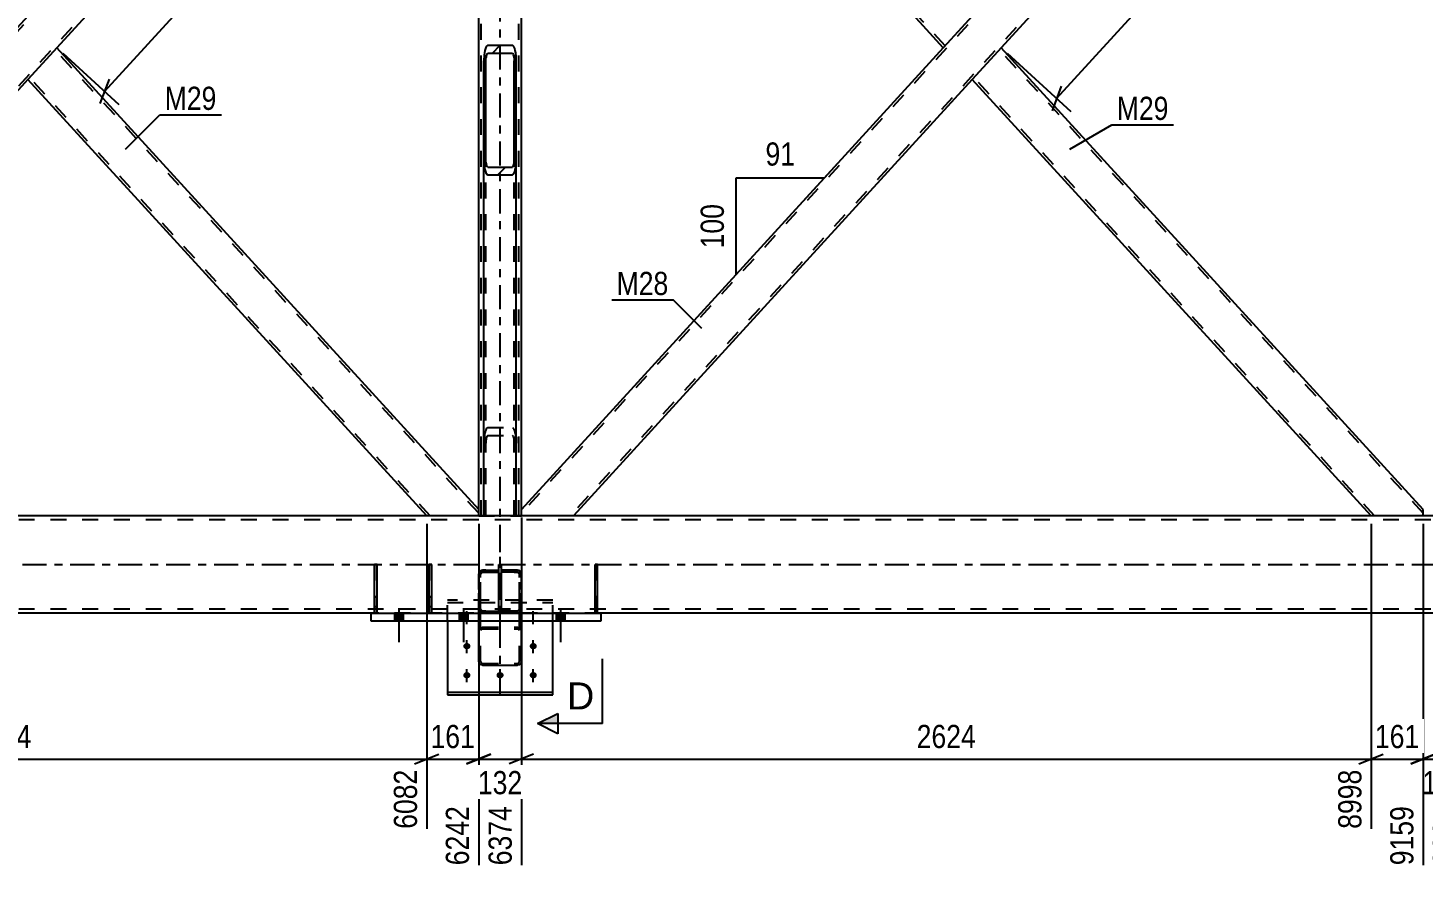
# Model space of a CAD drawing. Header units: millimetres. Extents: x -74 to 767, y -422 to 172.
# Drawn here: x 154 to 326.4, y -165.3 to -61.3 of the extents above; entities that cross this region are included whole.
import ezdxf

# ---------------------------------------------------------------- set-up
doc = ezdxf.new("R2010")
doc.units = ezdxf.units.MM
doc.linetypes.add('DXK_LINE_DOT2', pattern=[3.9198, 1.9599, -1.9599])
doc.linetypes.add('DXK_LINE_DOT3', pattern=[5.9187, 2.979, -0.9799, 0.9799, -0.9799])
doc.styles.add('Arial', font='ARIAL.TTF', dxfattribs={"height": 0.2})
doc.styles.add('Arial Narrow', font='ARIALN.TTF', dxfattribs={"height": 0.2})

# ---------------------------------------------------------------- blocks, each defined once
blk = doc.blocks.new('Part-389632863-5650 - 5629')
at = {"color": 7, "linetype": 'DXK_LINE_DOT2'}
for p, q in [((320.37, -6), (214.97, -121.27)), ((326.36, -6.33), (220.96, -121.6)), ((326.36, -6), (319.94, -6)), ((270.67, -59.89), (267.09, -63.8)), ((274.24, -63.8), (270.67, -67.71)), ((221.4, -121.6), (214.97, -121.6))]:
    blk.add_line(p, q, dxfattribs=at)
at = {"color": 2, "linetype": 'Continuous'}
for p, q in [((319.94, -6), (270.67, -59.89)), ((326.36, -6.8), (274.24, -63.8)), ((326.36, -6.8), (326.36, -6)), ((267.09, -63.8), (214.97, -120.8)), ((270.67, -67.71), (221.4, -121.6)), ((214.97, -121.6), (214.97, -120.8))]:
    blk.add_line(p, q, dxfattribs=at)
blk = doc.blocks.new('Part-389632863-5640 - 5629')
at = {"color": 7, "linetype": 'DXK_LINE_DOT2'}
for p, q in [((203.7, -6), (98.31, -121.27)), ((209.69, -6.33), (104.3, -121.6)), ((209.69, -6), (203.27, -6)), ((154, -59.89), (150.42, -63.8)), ((157.58, -63.8), (154, -67.71)), ((104.73, -121.6), (98.31, -121.6))]:
    blk.add_line(p, q, dxfattribs=at)
at = {"color": 2, "linetype": 'Continuous'}
for p, q in [((203.27, -6), (154, -59.89)), ((209.69, -6.8), (157.58, -63.8)), ((209.69, -6.8), (209.69, -6)), ((150.42, -63.8), (98.31, -120.8)), ((154, -67.71), (104.73, -121.6)), ((98.31, -121.6), (98.31, -120.8))]:
    blk.add_line(p, q, dxfattribs=at)
blk = doc.blocks.new('Part-389632863-5655 - 5629')
at = {"color": 2, "linetype": 'Continuous'}
for p, q in [((214.97, -6.8), (214.97, -6)), ((267.09, -63.8), (214.97, -6.8)), ((270.67, -59.89), (221.4, -6)), ((270.67, -59.89), (270.23, -60.36)), ((270.23, -60.36), (267.09, -63.8))]:
    blk.add_line(p, q, dxfattribs=at)
at = {"color": 7, "linetype": 'DXK_LINE_DOT2'}
for p, q in [((221.4, -6), (214.97, -6)), ((267.31, -63.56), (214.97, -6.33)), ((270.45, -60.12), (220.96, -6)), ((270.63, -59.92), (270.23, -60.36)), ((267.31, -63.56), (267.32, -63.54))]:
    blk.add_line(p, q, dxfattribs=at)
blk = doc.blocks.new('Part-389632863-5691 - 5629')
at = {"color": 7, "linetype": 'DXK_LINE_DOT3'}
blk.add_line((212.33, -131.6), (212.33, 4), dxfattribs=at)
at = {"color": 7, "linetype": 'DXK_LINE_DOT2'}
for p, q in [((214.97, -6), (209.69, -6)), ((209.69, -6.8), (209.69, -6)), ((210.01, -121.6), (210.01, -6)), ((214.65, -121.6), (214.65, -6)), ((214.97, -6.8), (214.97, -6)), ((209.69, -121.6), (209.69, -120.8)), ((209.69, -121.6), (214.97, -121.6)), ((214.97, -121.6), (214.97, -120.8))]:
    blk.add_line(p, q, dxfattribs=at)
at = {"color": 2, "linetype": 'Continuous'}
for p, q in [((209.69, -120.8), (209.69, -6.8)), ((214.97, -120.8), (214.97, -6.8))]:
    blk.add_line(p, q, dxfattribs=at)
blk = doc.blocks.new('Part-389632863-5692 - 5629')
at = {"color": 7, "linetype": 'DXK_LINE_DOT3'}
blk.add_line((212.33, -143.82), (212.33, -124.82), dxfattribs=at)
at = {"color": 7, "linetype": 'DXK_LINE_DOT2'}
for p, q in [((209.73, -128.62), (209.69, -128.8)), ((209.69, -134.6), (209.69, -128.8)), ((209.83, -128.46), (209.73, -128.62)), ((209.99, -128.36), (209.83, -128.46)), ((209.93, -128.8), (209.95, -128.71)), ((209.93, -139.6), (209.93, -128.8)), ((209.95, -128.71), (210, -128.63)), ((210.17, -128.32), (209.99, -128.36)), ((210, -128.63), (210.08, -128.58)), ((210.08, -128.58), (210.17, -128.56)), ((210.17, -128.32), (214.49, -128.32)), ((210.17, -128.56), (214.49, -128.56)), ((214.68, -128.36), (214.49, -128.32)), ((214.49, -128.56), (214.58, -128.58)), ((214.58, -128.58), (214.66, -128.63)), ((214.66, -128.63), (214.71, -128.71)), ((214.83, -128.46), (214.68, -128.36)), ((214.71, -128.71), (214.73, -128.8)), ((214.73, -139.6), (214.73, -128.8)), ((214.94, -128.62), (214.83, -128.46)), ((214.97, -128.8), (214.94, -128.62)), ((214.97, -134.6), (214.97, -128.8)), ((209.69, -133.12), (209.73, -133.3)), ((209.73, -133.3), (209.83, -133.46)), ((209.83, -133.46), (209.99, -133.56)), ((209.95, -133.21), (209.93, -133.12)), ((210, -133.29), (209.95, -133.21)), ((209.99, -133.56), (210.17, -133.6)), ((210.08, -133.34), (210, -133.29)), ((210.17, -133.36), (210.08, -133.34)), ((210.17, -133.36), (214.49, -133.36)), ((210.17, -133.6), (214.49, -133.6)), ((214.58, -133.34), (214.49, -133.36)), ((214.49, -133.6), (214.68, -133.56)), ((214.66, -133.29), (214.58, -133.34)), ((214.71, -133.21), (214.66, -133.29)), ((214.68, -133.56), (214.83, -133.46)), ((214.73, -133.12), (214.71, -133.21)), ((214.83, -133.46), (214.94, -133.3)), ((214.94, -133.3), (214.97, -133.12)), ((209.69, -135.77), (209.73, -135.61)), ((209.73, -135.61), (209.83, -135.47)), ((209.83, -135.47), (209.99, -135.38)), ((209.95, -135.69), (209.93, -135.77)), ((210, -135.62), (209.95, -135.69)), ((209.99, -135.38), (210.17, -135.35)), ((210.08, -135.58), (210, -135.62)), ((210.17, -135.56), (210.08, -135.58)), ((210.17, -135.35), (214.49, -135.35)), ((210.17, -135.56), (214.49, -135.56)), ((214.49, -135.35), (214.68, -135.38)), ((214.58, -135.58), (214.49, -135.56)), ((214.66, -135.62), (214.58, -135.58)), ((214.71, -135.69), (214.66, -135.62)), ((214.68, -135.38), (214.83, -135.47)), ((214.73, -135.77), (214.71, -135.69)), ((214.83, -135.47), (214.94, -135.61)), ((214.94, -135.61), (214.97, -135.77)), ((209.93, -139.6), (209.95, -139.68)), ((214.71, -139.68), (214.73, -139.6)), ((209.95, -139.68), (210, -139.75)), ((210, -139.75), (210.08, -139.8)), ((210.08, -139.8), (210.17, -139.81)), ((210.17, -139.81), (214.49, -139.81)), ((214.49, -139.81), (214.58, -139.8)), ((214.58, -139.8), (214.66, -139.75)), ((214.66, -139.75), (214.71, -139.68))]:
    blk.add_line(p, q, dxfattribs=at)
at = {"color": 2, "linetype": 'Continuous'}
for p, q in [((209.69, -139.6), (209.69, -134.6)), ((214.97, -139.6), (214.97, -134.6)), ((209.73, -139.76), (209.69, -139.6)), ((214.97, -139.6), (214.94, -139.76)), ((209.83, -139.9), (209.73, -139.76)), ((209.99, -139.99), (209.83, -139.9)), ((210.17, -140.03), (209.99, -139.99)), ((210.17, -140.03), (214.49, -140.03)), ((214.68, -139.99), (214.49, -140.03)), ((214.83, -139.9), (214.68, -139.99)), ((214.94, -139.76), (214.83, -139.9))]:
    blk.add_line(p, q, dxfattribs=at)
blk = doc.blocks.new('Part-389632863-5757 - 5629')
at = {"color": 7, "linetype": 'DXK_LINE_DOT2'}
for p, q in [((218.83, -132), (205.83, -132)), ((205.83, -134.6), (205.83, -132)), ((205.83, -132.31), (218.83, -132.31)), ((218.83, -134.6), (218.83, -132))]:
    blk.add_line(p, q, dxfattribs=at)
at = {"color": 2, "linetype": 'Continuous'}
for p, q in [((205.83, -134.6), (205.83, -143.69)), ((218.83, -143.69), (218.83, -134.6)), ((205.83, -143.38), (218.83, -143.38)), ((205.83, -143.69), (218.83, -143.69))]:
    blk.add_line(p, q, dxfattribs=at)
blk = doc.blocks.new('Part-389632863-5703 - 5629')
at = {"color": 2, "linetype": 'Continuous'}
for p, q in [((157.58, -63.8), (154, -67.71)), ((209.69, -120.8), (157.58, -63.8)), ((203.27, -121.6), (154, -67.71)), ((209.69, -121.6), (209.69, -120.8))]:
    blk.add_line(p, q, dxfattribs=at)
at = {"color": 7, "linetype": 'DXK_LINE_DOT2'}
for p, q in [((209.69, -121.27), (157.36, -64.04)), ((154.22, -67.48), (154.23, -67.46)), ((203.7, -121.6), (154.22, -67.48)), ((209.69, -121.6), (203.27, -121.6)), ((209.69, -121.6), (209.69, -121.57))]:
    blk.add_line(p, q, dxfattribs=at)
blk = doc.blocks.new('Part-389632863-5708 - 5629')
at = {"color": 2, "linetype": 'Continuous'}
for p, q in [((274.24, -63.8), (270.67, -67.71)), ((326.36, -120.8), (274.24, -63.8)), ((319.94, -121.6), (270.67, -67.71)), ((326.36, -121.6), (326.36, -120.8))]:
    blk.add_line(p, q, dxfattribs=at)
at = {"color": 7, "linetype": 'DXK_LINE_DOT2'}
for p, q in [((326.36, -121.27), (274.03, -64.04)), ((270.88, -67.48), (270.9, -67.46)), ((320.37, -121.6), (270.88, -67.48)), ((326.36, -121.6), (319.94, -121.6)), ((326.36, -121.6), (326.36, -121.57))]:
    blk.add_line(p, q, dxfattribs=at)
blk = doc.blocks.new('Part-389632863-5748 - 5629')
at = {"color": 7, "linetype": 'DXK_LINE_DOT2'}
for p, q in [((209.69, -128.8), (209.73, -128.62)), ((209.73, -128.62), (209.69, -128.8)), ((209.69, -133.12), (209.69, -128.8)), ((209.73, -128.62), (209.83, -128.46)), ((209.83, -128.46), (209.99, -128.36)), ((209.95, -128.71), (209.93, -128.8)), ((209.93, -133.12), (209.93, -128.8)), ((210, -128.63), (209.95, -128.71)), ((209.99, -128.36), (210.17, -128.32)), ((210.17, -128.32), (209.99, -128.36)), ((210.08, -128.58), (210, -128.63)), ((210.17, -128.56), (210.08, -128.58)), ((214.49, -128.32), (210.17, -128.32)), ((214.49, -128.56), (210.17, -128.56)), ((214.49, -128.32), (214.68, -128.36)), ((214.68, -128.36), (214.49, -128.32)), ((214.58, -128.58), (214.49, -128.56)), ((214.66, -128.63), (214.58, -128.58)), ((214.71, -128.71), (214.66, -128.63)), ((214.68, -128.36), (214.83, -128.46)), ((214.73, -128.8), (214.71, -128.71)), ((214.73, -133.12), (214.73, -128.8)), ((214.83, -128.46), (214.94, -128.62)), ((214.94, -128.62), (214.97, -128.8)), ((214.97, -128.8), (214.94, -128.62)), ((214.97, -133.12), (214.97, -128.8)), ((209.73, -133.3), (209.69, -133.12)), ((209.69, -133.12), (209.73, -133.3)), ((209.83, -133.46), (209.73, -133.3)), ((209.99, -133.56), (209.83, -133.46)), ((209.93, -133.12), (209.95, -133.21)), ((209.95, -133.21), (210, -133.29)), ((210.17, -133.6), (209.99, -133.56)), ((209.99, -133.56), (210.17, -133.6)), ((210, -133.29), (210.08, -133.34)), ((210.08, -133.34), (210.17, -133.36)), ((214.49, -133.36), (210.17, -133.36)), ((214.49, -133.6), (210.17, -133.6)), ((214.49, -133.36), (214.58, -133.34)), ((214.68, -133.56), (214.49, -133.6)), ((214.49, -133.6), (214.68, -133.56)), ((214.58, -133.34), (214.66, -133.29)), ((214.66, -133.29), (214.71, -133.21)), ((214.83, -133.46), (214.68, -133.56)), ((214.71, -133.21), (214.73, -133.12)), ((214.94, -133.3), (214.83, -133.46)), ((214.97, -133.12), (214.94, -133.3)), ((214.94, -133.3), (214.97, -133.12))]:
    blk.add_line(p, q, dxfattribs=at)
at = {"color": 7, "linetype": 'DXK_LINE_DOT3'}
blk.add_line((212.33, -130.96), (212.33, -130.96), dxfattribs=at)
at = {"color": 7, "linetype": 'DXK_LINE_DOT2'}
for centre, start, end in [((210.17, -128.8), 112.5, 157.5), ((214.49, -128.8), 22.5, 67.5), ((210.17, -133.12), 202.5, 247.5), ((214.49, -133.12), 292.5, 337.5)]:
    blk.add_arc(centre, 0.48, start, end, dxfattribs=at)
blk = doc.blocks.new('Part-389632863-5751 - 5629')
at = {"color": 2, "linetype": 'Continuous'}
for p, q in [((196.41, -134.6), (196.41, -133.6)), ((196.41, -133.6), (224.78, -133.6)), ((224.78, -133.6), (224.78, -134.6)), ((224.78, -134.6), (196.41, -134.6))]:
    blk.add_line(p, q, dxfattribs=at)
blk = doc.blocks.new('Part-389632863-5780 - 5629')
at = {"color": 7, "linetype": 'DXK_LINE_DOT2'}
for p, q in [((578.17, -122.08), (-40, -122.08)), ((214.33, -121.6), (210.33, -121.6)), ((578.17, -133.12), (-40, -133.12)), ((224.78, -133.6), (196.41, -133.6))]:
    blk.add_line(p, q, dxfattribs=at)
at = {"color": 2, "linetype": 'Continuous'}
for p, q in [((210.33, -121.6), (-35.2, -121.6)), ((443.67, -121.6), (214.33, -121.6)), ((196.41, -133.6), (-35.2, -133.6)), ((578.17, -133.6), (224.78, -133.6))]:
    blk.add_line(p, q, dxfattribs=at)
at = {"color": 7, "linetype": 'DXK_LINE_DOT3'}
blk.add_line((-42, -127.6), (578.17, -127.6), dxfattribs=at)
blk = doc.blocks.new('Part-389632863-5813 - 5629')
at = {"color": 7, "linetype": 'DXK_LINE_DOT2'}
for p, q in [((203.59, -127.6), (203.59, -133.6)), ((203.91, -127.6), (203.59, -127.6)), ((203.91, -133.6), (203.91, -127.6)), ((203.91, -131.6), (203.59, -131.6)), ((203.59, -132.8), (203.91, -132.8)), ((203.59, -133.6), (203.91, -133.6))]:
    blk.add_line(p, q, dxfattribs=at)
blk = doc.blocks.new('Part-389632863-5814 - 5629')
at = {"color": 7, "linetype": 'DXK_LINE_DOT2'}
for p, q in [((224.06, -127.6), (224.06, -133.6)), ((224.38, -127.6), (224.06, -127.6)), ((224.38, -133.6), (224.38, -127.6)), ((224.38, -131.6), (224.06, -131.6)), ((224.06, -132.8), (224.38, -132.8)), ((224.06, -133.6), (224.38, -133.6))]:
    blk.add_line(p, q, dxfattribs=at)
blk = doc.blocks.new('Part-389632863-5815 - 5629')
at = {"color": 7, "linetype": 'DXK_LINE_DOT2'}
for p, q in [((196.81, -127.6), (196.81, -133.6)), ((197.13, -127.6), (196.81, -127.6)), ((197.13, -133.6), (197.13, -127.6)), ((197.13, -131.6), (196.81, -131.6)), ((196.81, -132.8), (197.13, -132.8)), ((196.81, -133.6), (197.13, -133.6))]:
    blk.add_line(p, q, dxfattribs=at)
blk = doc.blocks.new('Part-389632863-5819 - 5629')
at = {"color": 2, "linetype": 'Continuous'}
for p, q in [((224.06, -133.6), (224.06, -127.6)), ((224.06, -127.6), (224.38, -127.6)), ((224.38, -133.6), (224.38, -127.6)), ((224.06, -131.6), (224.38, -131.6)), ((224.38, -133.6), (224.06, -133.6))]:
    blk.add_line(p, q, dxfattribs=at)
at = {"color": 7, "linetype": 'DXK_LINE_DOT2'}
blk.add_line((224.06, -132.8), (224.38, -132.8), dxfattribs=at)
blk = doc.blocks.new('Part-389632863-5820 - 5629')
at = {"color": 2, "linetype": 'Continuous'}
for p, q in [((203.59, -133.6), (203.59, -127.6)), ((203.59, -127.6), (203.91, -127.6)), ((203.91, -133.6), (203.91, -127.6)), ((203.59, -131.6), (203.91, -131.6)), ((203.91, -133.6), (203.59, -133.6))]:
    blk.add_line(p, q, dxfattribs=at)
at = {"color": 7, "linetype": 'DXK_LINE_DOT2'}
blk.add_line((203.59, -132.8), (203.91, -132.8), dxfattribs=at)
blk = doc.blocks.new('Part-389632863-5823 - 5629')
at = {"color": 2, "linetype": 'Continuous'}
for p, q in [((196.81, -133.6), (196.81, -127.6)), ((196.81, -127.6), (197.13, -127.6)), ((197.13, -133.6), (197.13, -127.6)), ((196.81, -131.6), (197.13, -131.6)), ((197.13, -133.6), (196.81, -133.6))]:
    blk.add_line(p, q, dxfattribs=at)
at = {"color": 7, "linetype": 'DXK_LINE_DOT2'}
blk.add_line((196.81, -132.8), (197.13, -132.8), dxfattribs=at)
blk = doc.blocks.new('Bolt-389632863-5846 - 5629')
at = {"linetype": 'Continuous'}
for points in [[(200.35, -133.6), (199.27, -133.6), (199.27, -134.6), (200.35, -134.6)], [(208.35, -133.6), (207.27, -133.6), (207.27, -134.6), (208.35, -134.6)], [(220.35, -133.6), (219.27, -133.6), (219.27, -134.6), (220.35, -134.6)]]:
    blk.add_hatch(color=1, dxfattribs=at).paths.add_polyline_path(points)
at = {"color": 1, "linetype": 'Continuous'}
for p, q in [((199.27, -133.6), (199.27, -134.6)), ((199.81, -133), (199.81, -137.2)), ((200.35, -133.6), (200.35, -134.6)), ((207.27, -133.6), (207.27, -134.6)), ((207.81, -133), (207.81, -137.2)), ((208.35, -133.6), (208.35, -134.6)), ((219.27, -133.6), (219.27, -134.6)), ((219.81, -133), (219.81, -137.2)), ((220.35, -133.6), (220.35, -134.6))]:
    blk.add_line(p, q, dxfattribs=at)
blk = doc.blocks.new('Bolt-389632863-5848 - 5629')
at = {"linetype": 'Continuous'}
for points in [[(208.23, -138.07), (208.14, -138.06), (208.05, -138.04), (207.97, -138), (207.91, -137.94), (207.85, -137.88), (207.81, -137.81), (207.8, -137.73), (207.8, -137.65), (207.81, -137.57), (207.85, -137.49), (207.91, -137.43), (207.97, -137.38), (208.05, -137.33), (208.14, -137.31), (208.23, -137.3), (208.32, -137.31), (208.41, -137.33), (208.49, -137.38), (208.56, -137.43), (208.61, -137.49), (208.65, -137.57), (208.67, -137.65), (208.67, -137.73), (208.65, -137.81), (208.61, -137.88), (208.56, -137.94), (208.49, -138), (208.41, -138.04), (208.32, -138.06)], [(216.43, -138.07), (216.34, -138.06), (216.25, -138.04), (216.17, -138), (216.11, -137.94), (216.05, -137.88), (216.01, -137.81), (216, -137.73), (216, -137.65), (216.01, -137.57), (216.05, -137.49), (216.11, -137.43), (216.17, -137.38), (216.25, -137.33), (216.34, -137.31), (216.43, -137.3), (216.52, -137.31), (216.61, -137.33), (216.69, -137.38), (216.76, -137.43), (216.81, -137.49), (216.85, -137.57), (216.87, -137.65), (216.87, -137.73), (216.85, -137.81), (216.81, -137.88), (216.76, -137.94), (216.69, -138), (216.61, -138.04), (216.52, -138.06)], [(208.23, -141.66), (208.14, -141.65), (208.05, -141.63), (207.97, -141.59), (207.91, -141.53), (207.85, -141.47), (207.81, -141.39), (207.8, -141.32), (207.8, -141.23), (207.81, -141.16), (207.85, -141.08), (207.91, -141.02), (207.97, -140.96), (208.05, -140.92), (208.14, -140.9), (208.23, -140.89), (208.32, -140.9), (208.41, -140.92), (208.49, -140.96), (208.56, -141.02), (208.61, -141.08), (208.65, -141.16), (208.67, -141.23), (208.67, -141.32), (208.65, -141.39), (208.61, -141.47), (208.56, -141.53), (208.49, -141.59), (208.41, -141.63), (208.32, -141.65)], [(212.33, -141.66), (212.24, -141.65), (212.15, -141.63), (212.07, -141.59), (212.01, -141.53), (211.95, -141.47), (211.91, -141.39), (211.9, -141.32), (211.9, -141.23), (211.91, -141.16), (211.95, -141.08), (212.01, -141.02), (212.07, -140.96), (212.15, -140.92), (212.24, -140.9), (212.33, -140.89), (212.42, -140.9), (212.51, -140.92), (212.59, -140.96), (212.66, -141.02), (212.71, -141.08), (212.75, -141.16), (212.77, -141.23), (212.77, -141.32), (212.75, -141.39), (212.71, -141.47), (212.66, -141.53), (212.59, -141.59), (212.51, -141.63), (212.42, -141.65)], [(216.43, -141.66), (216.34, -141.65), (216.25, -141.63), (216.17, -141.59), (216.11, -141.53), (216.05, -141.47), (216.01, -141.39), (216, -141.32), (216, -141.23), (216.01, -141.16), (216.05, -141.08), (216.11, -141.02), (216.17, -140.96), (216.25, -140.92), (216.34, -140.9), (216.43, -140.89), (216.52, -140.9), (216.61, -140.92), (216.69, -140.96), (216.76, -141.02), (216.81, -141.08), (216.85, -141.16), (216.87, -141.23), (216.87, -141.32), (216.85, -141.39), (216.81, -141.47), (216.76, -141.53), (216.69, -141.59), (216.61, -141.63), (216.52, -141.65)]]:
    blk.add_hatch(color=1, dxfattribs=at).paths.add_polyline_path(points)
at = {"color": 1, "linetype": 'DXK_LINE_DOT2'}
for p, q in [((208.23, -134.97), (208.23, -133.36)), ((212.33, -134.97), (212.33, -133.36)), ((216.43, -134.97), (216.43, -133.36))]:
    blk.add_line(p, q, dxfattribs=at)
at = {"color": 1, "linetype": 'Continuous'}
for p, q in [((208.23, -138.56), (208.23, -136.95)), ((216.43, -138.56), (216.43, -136.95)), ((208.23, -142.15), (208.23, -140.54)), ((212.33, -142.15), (212.33, -140.54)), ((216.43, -142.15), (216.43, -140.54))]:
    blk.add_line(p, q, dxfattribs=at)
blk = doc.blocks.new('Bolt-389632863-5850 - 5629')
at = {"linetype": 'Continuous'}
for points in [[(200.35, -133.6), (199.27, -133.6), (199.27, -134.6), (200.35, -134.6)], [(208.35, -133.6), (207.27, -133.6), (207.27, -134.6), (208.35, -134.6)], [(220.35, -133.6), (219.27, -133.6), (219.27, -134.6), (220.35, -134.6)]]:
    blk.add_hatch(color=1, dxfattribs=at).paths.add_polyline_path(points)
at = {"color": 1, "linetype": 'Continuous'}
for p, q in [((199.27, -133.6), (199.27, -134.6)), ((199.81, -133), (199.81, -137.2)), ((200.35, -133.6), (200.35, -134.6)), ((207.27, -133.6), (207.27, -134.6)), ((207.81, -133), (207.81, -137.2)), ((208.35, -133.6), (208.35, -134.6)), ((219.27, -133.6), (219.27, -134.6)), ((219.81, -133), (219.81, -137.2)), ((220.35, -133.6), (220.35, -134.6))]:
    blk.add_line(p, q, dxfattribs=at)
blk = doc.blocks.new('Part-389632863-31866 - 5629')
at = {"color": 2, "linetype": 'Continuous'}
for p, q in [((212.17, -133.6), (212.17, -127.6)), ((212.17, -127.6), (212.49, -127.6)), ((212.49, -133.6), (212.49, -127.6)), ((212.17, -131.6), (212.49, -131.6)), ((212.49, -133.6), (212.17, -133.6))]:
    blk.add_line(p, q, dxfattribs=at)
at = {"color": 7, "linetype": 'DXK_LINE_DOT2'}
blk.add_line((212.17, -132.8), (212.49, -132.8), dxfattribs=at)
blk = doc.blocks.new('Part-389632863-36330 - 5629')
at = {"linetype": 'Continuous'}
h = blk.add_hatch(dxfattribs=at)
h.set_pattern_fill('', scale=0.7, style=0, pattern_type=0)
h.set_pattern_definition([(45, (214.2966, -64.6785), (-1.57154, 1.57154), [])])
h.paths.add_polyline_path([(214.33, -65.41), (214.3, -64.68), (214.19, -64.06), (214.04, -63.64), (213.85, -63.49), (210.81, -63.49), (210.63, -63.64), (210.47, -64.06), (210.37, -64.68), (210.33, -65.41), (210.33, -77.58), (210.37, -78.31), (210.47, -78.93), (210.63, -79.35), (210.81, -79.5), (213.85, -79.5), (214.04, -79.35), (214.19, -78.93), (214.3, -78.31), (214.33, -77.58)])
h.paths.add_polyline_path([(214.07, -77.94), (214.02, -78.26), (213.94, -78.46), (213.85, -78.54), (210.81, -78.54), (210.72, -78.46), (210.64, -78.26), (210.59, -77.94), (210.57, -77.58), (210.57, -65.41), (210.59, -65.05), (210.64, -64.73), (210.72, -64.53), (210.81, -64.45), (213.85, -64.45), (213.94, -64.53), (214.02, -64.73), (214.07, -65.05), (214.09, -65.41), (214.09, -77.58)])
at = {"color": 2, "linetype": 'Continuous'}
for p, q in [((210.81, -63.49), (210.63, -63.64)), ((210.81, -63.49), (213.85, -63.49)), ((214.04, -63.64), (213.85, -63.49)), ((210.37, -64.68), (210.33, -65.41)), ((210.33, -77.58), (210.33, -65.41)), ((210.57, -65.41), (210.59, -65.05)), ((210.57, -77.58), (210.57, -65.41)), ((210.72, -64.53), (210.81, -64.45)), ((210.81, -64.45), (213.85, -64.45)), ((213.85, -64.45), (213.94, -64.53)), ((214.07, -65.05), (214.09, -65.41)), ((214.09, -77.58), (214.09, -65.41)), ((214.33, -65.41), (214.3, -64.68)), ((214.33, -77.58), (214.33, -65.41)), ((210.33, -121.6), (210.33, -77.58)), ((210.33, -77.58), (210.37, -78.31)), ((210.59, -77.94), (210.57, -77.58)), ((210.81, -78.54), (210.72, -78.46)), ((210.81, -78.54), (213.85, -78.54)), ((213.94, -78.46), (213.85, -78.54)), ((214.09, -77.58), (214.07, -77.94)), ((214.3, -78.31), (214.33, -77.58)), ((214.33, -121.6), (214.33, -77.58)), ((210.63, -79.35), (210.81, -79.5)), ((210.81, -79.5), (213.85, -79.5)), ((213.85, -79.5), (214.04, -79.35)), ((213.85, -121.6), (210.33, -121.6)), ((214.19, -121.6), (213.85, -121.6)), ((214.3, -121.6), (214.19, -121.6)), ((214.33, -121.6), (214.3, -121.6))]:
    blk.add_line(p, q, dxfattribs=at)
at = {"color": 7, "linetype": 'DXK_LINE_DOT2'}
for p, q in [((210.33, -77.58), (210.33, -65.41)), ((210.57, -121.6), (210.57, -65.41)), ((214.09, -121.6), (214.09, -65.41)), ((214.33, -77.58), (214.33, -65.41)), ((210.33, -112.62), (210.37, -111.89)), ((210.63, -110.85), (210.81, -110.7)), ((210.81, -111.66), (210.72, -111.74)), ((210.81, -110.7), (213.85, -110.7)), ((210.81, -111.66), (213.85, -111.66)), ((213.85, -110.7), (214.04, -110.85)), ((213.94, -111.74), (213.85, -111.66)), ((214.3, -111.89), (214.33, -112.62)), ((210.59, -112.25), (210.57, -112.62)), ((214.09, -112.62), (214.07, -112.25)), ((214.04, -121.6), (213.85, -121.6)), ((214.19, -121.6), (214.09, -121.6))]:
    blk.add_line(p, q, dxfattribs=at)
at = {"color": 2, "linetype": 'Continuous'}
for centre, radius, start, end in [((213.17, -64.83), 2.8, 154.9388, 176.9946), ((211.5, -64.83), 2.8, 3.0054, 25.0612), ((211.99, -65.12), 1.4, 154.9388, 176.9946), ((212.68, -65.12), 1.4, 3.0054, 25.0612), ((213.17, -78.16), 2.8, 183.0054, 205.0612), ((211.99, -77.87), 1.4, 183.0054, 205.0612), ((212.68, -77.87), 1.4, 334.9388, 356.9946), ((211.5, -78.16), 2.8, 334.9388, 356.9946)]:
    blk.add_arc(centre, radius, start, end, dxfattribs=at)
at = {"color": 7, "linetype": 'DXK_LINE_DOT2'}
for centre, radius, start, end in [((213.17, -112.03), 2.8, 154.9388, 176.9946), ((211.99, -112.33), 1.4, 154.9388, 176.9946), ((212.68, -112.33), 1.4, 3.0054, 25.0612), ((211.5, -112.03), 2.8, 3.0054, 25.0612)]:
    blk.add_arc(centre, radius, start, end, dxfattribs=at)
blk = doc.blocks.new('StraightDimension-389632863-24067 - 5629')
at = {"color": 7, "linetype": 'Continuous'}
for p, q in [((203.27, -122.6), (203.27, -160.24)), ((209.69, -122.6), (209.69, -164.74)), ((201.77, -152.22), (204.77, -151.02)), ((203.27, -151.62), (209.69, -151.62)), ((211.19, -151.02), (208.19, -152.22))]:
    blk.add_line(p, q, dxfattribs=at)
at = {"color": 0}
blk.add_wipeout([(209.82, -150.87), (209.82, -146.67), (203.14, -146.67), (203.14, -150.87)], dxfattribs=at)
at = {"color": 0, "linetype": 'Continuous'}
blk.add_wipeout([(209.09, -156.82), (204.89, -156.82), (204.89, -165.34), (209.09, -165.34)], dxfattribs=at)
at = {"color": 3, "style": 'Arial Narrow'}
blk.add_text('161', height=2.863, dxfattribs=at).set_placement((203.74, -150.27))
at = {"color": 3, "linetype": 'Continuous', "style": 'Arial Narrow'}
blk.add_text('6242', height=2.863, rotation=90.0002, dxfattribs=at).set_placement((208.49, -164.74))
blk = doc.blocks.new('StraightDimension-389632863-6670 - 5629')
at = {"color": 7, "linetype": 'Continuous'}
for p, q in [((210.43, -7.47), (217.36, -13.81)), ((215.02, -13.7), (216.16, -10.68)), ((163.47, -69.19), (215.59, -12.19)), ((158.32, -64.47), (165.24, -70.81)), ((164.04, -67.68), (162.9, -70.7))]:
    blk.add_line(p, q, dxfattribs=at)
at = {"color": 0}
blk.add_wipeout([(191.85, -37.04), (188.75, -34.21), (183, -40.49), (186.1, -43.32)], dxfattribs=at)
at = {"color": 3, "style": 'Arial Narrow'}
blk.add_text('1931', height=2.863, rotation=47.5612, dxfattribs=at).set_placement((186.06, -42.47))
blk = doc.blocks.new('StraightDimension-389632863-6685 - 5629')
at = {"color": 7, "linetype": 'Continuous'}
for p, q in [((327.1, -7.47), (334.97, -14.68)), ((332.63, -14.57), (333.77, -11.54)), ((281.09, -70.06), (333.2, -13.06)), ((274.98, -64.47), (282.86, -71.68)), ((281.66, -68.54), (280.52, -71.57))]:
    blk.add_line(p, q, dxfattribs=at)
at = {"color": 0}
blk.add_wipeout([(309.46, -37.91), (306.36, -35.07), (300.62, -41.36), (303.72, -44.19)], dxfattribs=at)
at = {"color": 3, "style": 'Arial Narrow'}
blk.add_text('1931', height=2.863, rotation=47.5612, dxfattribs=at).set_placement((303.68, -43.34))
blk = doc.blocks.new('AngleDimension-389632863-22030 - 5629')
at = {"color": 7, "linetype": 'Continuous'}
for p, q in [((254.46, -77.61), (252.41, -79.85)), ((241.48, -79.85), (252.41, -79.85)), ((241.48, -91.81), (252.41, -79.85)), ((241.48, -91.81), (241.48, -79.85))]:
    blk.add_line(p, q, dxfattribs=at)
at = {"color": 0}
for points in [[(249.37, -78.95), (249.37, -74.75), (244.52, -74.75), (244.52, -78.95)], [(240.58, -82.49), (236.38, -82.49), (236.38, -89.17), (240.58, -89.17)]]:
    blk.add_wipeout(points, dxfattribs=at)
at = {"color": 3, "style": 'Arial Narrow'}
blk.add_text('91', height=2.863, dxfattribs=at).set_placement((245.12, -78.35))
blk.add_text('100', height=2.863, rotation=90.0002, dxfattribs=at).set_placement((239.98, -88.57))
blk = doc.blocks.new('StraightDimension-389632863-24063 - 5629')
at = {"color": 7, "linetype": 'Continuous'}
for p, q in [((326.36, -122.6), (326.36, -164.74)), ((331.64, -122.6), (331.64, -164.74)), ((324.86, -152.22), (327.86, -151.02)), ((326.36, -151.62), (331.64, -151.62)), ((333.14, -151.02), (330.14, -152.22))]:
    blk.add_line(p, q, dxfattribs=at)
at = {"color": 0}
blk.add_wipeout([(332.34, -156.57), (332.34, -152.37), (325.66, -152.37), (325.66, -156.57)], dxfattribs=at)
at = {"color": 0, "linetype": 'Continuous'}
blk.add_wipeout([(331.04, -156.82), (326.84, -156.82), (326.84, -165.34), (331.04, -165.34)], dxfattribs=at)
at = {"color": 3, "style": 'Arial Narrow'}
blk.add_text('132', height=2.863, dxfattribs=at).set_placement((326.26, -155.97))
at = {"color": 3, "linetype": 'Continuous', "style": 'Arial Narrow'}
blk.add_text('9291', height=2.863, rotation=90.0002, dxfattribs=at).set_placement((330.44, -164.74))
blk = doc.blocks.new('StraightDimension-389632863-24064 - 5629')
at = {"color": 7, "linetype": 'Continuous'}
for p, q in [((319.94, -122.6), (319.94, -160.24)), ((326.36, -122.6), (326.36, -164.74)), ((318.44, -152.22), (321.44, -151.02)), ((319.94, -151.62), (326.36, -151.62)), ((327.86, -151.02), (324.86, -152.22))]:
    blk.add_line(p, q, dxfattribs=at)
at = {"color": 0}
blk.add_wipeout([(326.49, -150.87), (326.49, -146.67), (319.81, -146.67), (319.81, -150.87)], dxfattribs=at)
at = {"color": 0, "linetype": 'Continuous'}
blk.add_wipeout([(325.76, -156.82), (321.56, -156.82), (321.56, -165.34), (325.76, -165.34)], dxfattribs=at)
at = {"color": 3, "style": 'Arial Narrow'}
blk.add_text('161', height=2.863, dxfattribs=at).set_placement((320.41, -150.27))
at = {"color": 3, "linetype": 'Continuous', "style": 'Arial Narrow'}
blk.add_text('9159', height=2.863, rotation=90.0002, dxfattribs=at).set_placement((325.16, -164.74))
blk = doc.blocks.new('StraightDimension-389632863-24065 - 5629')
at = {"color": 7, "linetype": 'Continuous'}
for p, q in [((214.97, -121.8), (214.97, -164.74)), ((319.94, -122.6), (319.94, -160.24)), ((216.47, -151.02), (213.47, -152.22)), ((214.97, -151.62), (319.94, -151.62)), ((318.44, -152.22), (321.44, -151.02))]:
    blk.add_line(p, q, dxfattribs=at)
at = {"color": 0}
blk.add_wipeout([(271.71, -150.87), (271.71, -146.67), (263.2, -146.67), (263.2, -150.87)], dxfattribs=at)
at = {"color": 0, "linetype": 'Continuous'}
blk.add_wipeout([(319.34, -152.32), (315.14, -152.32), (315.14, -160.84), (319.34, -160.84)], dxfattribs=at)
at = {"color": 3, "style": 'Arial Narrow'}
blk.add_text('2624', height=2.863, dxfattribs=at).set_placement((263.8, -150.27))
at = {"color": 3, "linetype": 'Continuous', "style": 'Arial Narrow'}
blk.add_text('8998', height=2.863, rotation=90.0002, dxfattribs=at).set_placement((318.74, -160.24))
blk = doc.blocks.new('StraightDimension-389632863-24066 - 5629')
at = {"color": 7, "linetype": 'Continuous'}
for p, q in [((214.97, -121.8), (214.97, -164.74)), ((209.69, -122.6), (209.69, -164.74)), ((208.19, -152.22), (211.19, -151.02)), ((209.69, -151.62), (214.97, -151.62)), ((216.47, -151.02), (213.47, -152.22))]:
    blk.add_line(p, q, dxfattribs=at)
at = {"color": 0}
blk.add_wipeout([(215.68, -156.57), (215.68, -152.37), (208.99, -152.37), (208.99, -156.57)], dxfattribs=at)
at = {"color": 0, "linetype": 'Continuous'}
blk.add_wipeout([(214.37, -156.82), (210.17, -156.82), (210.17, -165.34), (214.37, -165.34)], dxfattribs=at)
at = {"color": 3, "style": 'Arial Narrow'}
blk.add_text('132', height=2.863, dxfattribs=at).set_placement((209.59, -155.97))
at = {"color": 3, "linetype": 'Continuous', "style": 'Arial Narrow'}
blk.add_text('6374', height=2.863, rotation=90.0002, dxfattribs=at).set_placement((213.77, -164.74))
blk = doc.blocks.new('StraightDimension-389632863-24068 - 5629')
at = {"color": 7, "linetype": 'Continuous'}
for p, q in [((98.31, -122.6), (98.31, -164.74)), ((203.27, -122.6), (203.27, -160.24)), ((99.81, -151.02), (96.81, -152.22)), ((98.31, -151.62), (203.27, -151.62)), ((201.77, -152.22), (204.77, -151.02))]:
    blk.add_line(p, q, dxfattribs=at)
at = {"color": 0}
blk.add_wipeout([(155.05, -150.87), (155.05, -146.67), (146.53, -146.67), (146.53, -150.87)], dxfattribs=at)
at = {"color": 0, "linetype": 'Continuous'}
blk.add_wipeout([(202.67, -152.32), (198.47, -152.32), (198.47, -160.84), (202.67, -160.84)], dxfattribs=at)
at = {"color": 3, "style": 'Arial Narrow'}
blk.add_text('2624', height=2.863, dxfattribs=at).set_placement((147.13, -150.27))
at = {"color": 3, "linetype": 'Continuous', "style": 'Arial Narrow'}
blk.add_text('6082', height=2.863, rotation=90.0002, dxfattribs=at).set_placement((202.07, -160.24))
blk = doc.blocks.new('Mark-389632863-5699 - 5629')
at = {"color": 0}
blk.add_wipeout([(177.3, -71.47), (177.3, -68.47), (170.9, -68.47), (170.9, -71.47)], dxfattribs=at)
blk.add_wipeout([(177.3, -71.47), (177.3, -68.47), (170.9, -68.47), (170.9, -71.47)], dxfattribs=at)
at = {"color": 30, "linetype": 'Continuous'}
for p, q in [((166.06, -76.31), (170.3, -72.07)), ((170.3, -72.07), (177.9, -72.07))]:
    blk.add_line(p, q, dxfattribs=at)
at = {"color": 3, "style": 'Arial Narrow'}
blk.add_text('M29', height=2.863, dxfattribs=at).set_placement((170.9, -71.47))
blk = doc.blocks.new('Mark-389632863-5704 - 5629')
at = {"color": 0}
blk.add_wipeout([(294.92, -72.71), (294.92, -69.71), (288.52, -69.71), (288.52, -72.71)], dxfattribs=at)
blk.add_wipeout([(294.92, -72.71), (294.92, -69.71), (288.52, -69.71), (288.52, -72.71)], dxfattribs=at)
at = {"color": 30, "linetype": 'Continuous'}
for p, q in [((282.73, -76.31), (287.92, -73.31)), ((287.92, -73.31), (295.52, -73.31))]:
    blk.add_line(p, q, dxfattribs=at)
at = {"color": 3, "style": 'Arial Narrow'}
blk.add_text('M29', height=2.863, dxfattribs=at).set_placement((288.52, -72.71))
blk = doc.blocks.new('Mark-389632863-5646 - 5629')
at = {"color": 0}
blk.add_wipeout([(233.13, -94.33), (233.13, -91.33), (226.73, -91.33), (226.73, -94.33)], dxfattribs=at)
blk.add_wipeout([(233.13, -94.33), (233.13, -91.33), (226.73, -91.33), (226.73, -94.33)], dxfattribs=at)
at = {"color": 30, "linetype": 'Continuous'}
for p in [(226.13, -94.93), (237.26, -98.47)]:
    blk.add_line(p, (233.73, -94.93), dxfattribs=at)
at = {"color": 3, "style": 'Arial Narrow'}
blk.add_text('M28', height=2.863, dxfattribs=at).set_placement((226.73, -94.33))
blk = doc.blocks.new('SectionMark-389632863-6801 - 5629')
at = {"linetype": 'Continuous'}
for points in [[(219.47, 32.25), (219.47, 31), (216.97, 32.25)], [(219.47, -146), (219.47, -147.25), (216.97, -147.25)]]:
    blk.add_hatch(color=6, dxfattribs=at).paths.add_polyline_path(points)
at = {"color": 6, "linetype": 'Continuous'}
for p, q in [((216.97, 32.25), (219.47, 33.5)), ((219.47, 31), (219.47, 33.5)), ((224.97, 32.25), (216.97, 32.25)), ((216.97, 32.25), (219.47, 31)), ((224.97, 32.25), (224.97, 24.25)), ((224.97, -147.25), (224.97, -139.25)), ((216.97, -147.25), (219.47, -146)), ((219.47, -146), (219.47, -148.5)), ((224.97, -147.25), (216.97, -147.25)), ((219.47, -148.5), (216.97, -147.25))]:
    blk.add_line(p, q, dxfattribs=at)
at = {"color": 0, "linetype": 'Continuous'}
for points in [[(223.97, 27), (223.97, 30.5), (220.6, 30.5), (220.6, 27)], [(223.97, -145.5), (223.97, -142), (220.6, -142), (220.6, -145.5)]]:
    blk.add_wipeout(points, dxfattribs=at)
at = {"color": 3, "linetype": 'Continuous', "style": 'Arial'}
for p in [(220.6, 27), (220.6, -145.5)]:
    blk.add_text('D', height=3.34, dxfattribs=at).set_placement(p)

msp = doc.modelspace()

# ---------------------------------------------------------------- block references
for name in ['Part-389632863-5691 - 5629', 'Part-389632863-5640 - 5629', 'Part-389632863-5650 - 5629', 'Part-389632863-5655 - 5629', 'Part-389632863-36330 - 5629', 'Part-389632863-5703 - 5629', 'Part-389632863-5708 - 5629', 'Part-389632863-5780 - 5629', 'Part-389632863-5692 - 5629', 'Part-389632863-5815 - 5629', 'Part-389632863-5823 - 5629', 'Part-389632863-5813 - 5629', 'Part-389632863-5820 - 5629', 'Part-389632863-5748 - 5629', 'Part-389632863-31866 - 5629', 'Part-389632863-5814 - 5629', 'Part-389632863-5819 - 5629', 'Part-389632863-5757 - 5629', 'Part-389632863-5751 - 5629', 'Bolt-389632863-5846 - 5629', 'Bolt-389632863-5850 - 5629', 'Bolt-389632863-5848 - 5629']:
    msp.add_blockref(name, (0, 0))

# ---------------------------------------------------------------- next in the draw order: block references
for name in ['StraightDimension-389632863-6670 - 5629', 'StraightDimension-389632863-6685 - 5629', 'AngleDimension-389632863-22030 - 5629', 'StraightDimension-389632863-24067 - 5629', 'StraightDimension-389632863-24063 - 5629']:
    msp.add_blockref(name, (0, 0))

# ---------------------------------------------------------------- next in the draw order: block references
for name in ['Mark-389632863-5699 - 5629', 'Mark-389632863-5704 - 5629', 'Mark-389632863-5646 - 5629', 'StraightDimension-389632863-24068 - 5629', 'StraightDimension-389632863-24064 - 5629']:
    msp.add_blockref(name, (0, 0))

# ---------------------------------------------------------------- next in the draw order: block references
msp.add_blockref('StraightDimension-389632863-24065 - 5629', (0, 0))

# ---------------------------------------------------------------- next in the draw order: block references
msp.add_blockref('StraightDimension-389632863-24066 - 5629', (0, 0))

# ---------------------------------------------------------------- next in the draw order: block references
msp.add_blockref('SectionMark-389632863-6801 - 5629', (0, 0))

doc.saveas('drawing.dxf')
